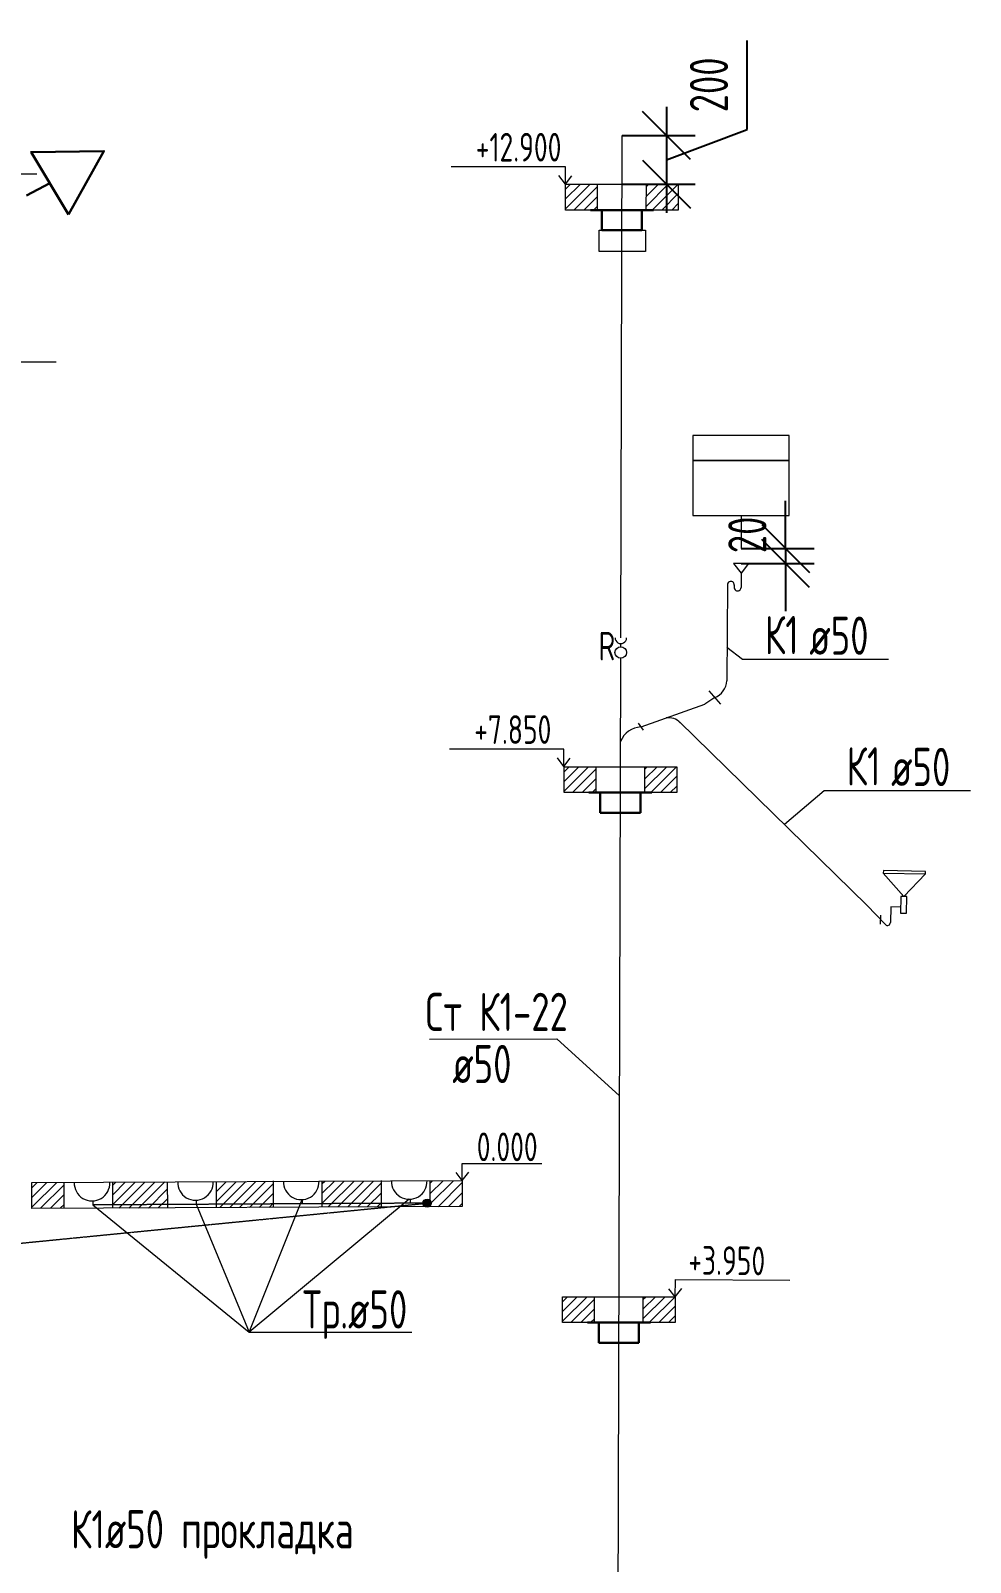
# Model space of a CAD drawing. Header units: millimetres. Extents: x -8689834 to 9419935, y -284943 to 166066.
# Drawn here: x -77506 to -72591, y -124420 to -116405 of the extents above; entities that cross this region are included whole.
import ezdxf

# ---------------------------------------------------------------- set-up
doc = ezdxf.new("R2010")
doc.units = ezdxf.units.MM
doc.header["$MEASUREMENT"] = 0
doc.linetypes.add('01_base$0$DASHED2', pattern=[0.375, 0.25, -0.125])
doc.layers.get('0').update_dxf_attribs({"color": 250, "lineweight": 9})
for name, color, linetype, lineweight in [('_ВК-К1', 14, 'Continuous', 40), ('_ВК-К3', 30, 'Continuous', 40), ('_ВК-переход на SML', 3, 'Continuous', 30), ('_ВК-противопожарные муфты', 1, 'Continuous', 30), ('_Санпр', 7, 'Continuous', 30), ('_Сантехника', 7, 'Continuous', 30), ('ВК_канализация', 32, 'Continuous', 30), ('тх разм', 250, 'Continuous', 9)]:
    doc.layers.add(name, color=color, linetype=linetype, lineweight=lineweight)
doc.layers.add('PDF __Сантехника', color=7, linetype='Continuous')
doc.styles.add('ISOCPEUR', font='isocpeur.ttf', dxfattribs={"width": 0.7})
doc.styles.add('ГОСТ 2.304', font='isocpeur.ttf', dxfattribs={"width": 0.7})
doc.dimstyles.new('СПДС', dxfattribs={"dimscale": 100, "dimtxt": 2.5, "dimasz": 2.5, "dimexe": 1.5, "dimexo": 0, "dimgap": 1, "dimtad": 1, "dimdec": 0, "dimrnd": 1, "dimtxsty": 'ГОСТ 2.304', "dimblk": 'OBLIQUE', "dimcen": 2.5, "dimdle": 1.5, "dimadec": 0, "dimazin": 2, "dimtfac": 0.75, "dimtdec": 0, "dimtmove": 1, "dimatfit": 3, "dimfxl": 1, "dimtolj": 1, "dimarcsym": 1})

# ---------------------------------------------------------------- blocks, each defined once
blk = doc.blocks.new('Протв_муфта')
at = {"layer": '_ВК-противопожарные муфты', "ltscale": 200, "transparency": 33554687}
for p, q in [((-205635, 240869), (-206106, 240869)), ((-206021, 240719), (-206021, 240869)), ((-205721, 240869), (-205721, 240719)), ((-205721, 240719), (-206021, 240719))]:
    blk.add_line(p, q, dxfattribs=at)
blk = doc.blocks.new('_Oblique')
at = {"color": 0, "linetype": 'ByBlock', "lineweight": -2}
blk.add_line((-0.5, -0.5), (0.5, 0.5), dxfattribs=at)
blk = doc.blocks.new('*D2191')
at = {"layer": 'тх разм', "color": 0, "lineweight": -2, "ltscale": 100, "transparency": 16777216}
for p, q in [((-73758.1, -116922.1), (-73758.1, -116456.1)), ((-74180.2, -116803.7), (-74180.2, -117358.3)), ((-74180.2, -117081), (-73758.1, -116922.1)), ((-74412.2, -116953.7), (-74030.2, -116953.7)), ((-74413.2, -117208.3), (-74030.2, -117208.3))]:
    blk.add_line(p, q, dxfattribs=at)
at = {"layer": 'тх разм', "color": 0, "lineweight": -2, "ltscale": 100, "transparency": 16777216, "xscale": 250, "yscale": 250, "zscale": 250}
for p, rotation in [((-74180.2, -116953.7), 90), ((-74180.2, -117208.3), 270)]:
    blk.add_blockref('_Oblique', p, dxfattribs=dict(at, rotation=rotation))
at = {"layer": 'тх разм', "color": 0, "lineweight": 13, "ltscale": 100, "transparency": 16777216, "insert": (-73958.1, -116689.1), "char_height": 250, "attachment_point": 5, "rotation": 90, "style": 'ГОСТ 2.304'}
blk.add_mtext('\\A1;{\\H0.8x;200}', dxfattribs=at)
blk = doc.blocks.new('Унитаз')
at = {"layer": '_Сантехника', "lineweight": 30}
blk.add_line((-161311, 33424), (-161137, 33336), dxfattribs=at)
blk.add_lwpolyline([(-161446, 33191), (-161714, 33657), (-161176, 33657)], close=True, dxfattribs=at)
blk = doc.blocks.new('*D2194')
at = {"layer": 'тх разм', "color": 0, "lineweight": -2, "ltscale": 100, "transparency": 16777216}
for p, q in [((-73557.2, -119115), (-73557.2, -118865)), ((-73790.2, -119115), (-73407.2, -119115)), ((-73557.2, -119115), (-73557.2, -119193.4)), ((-73790.2, -119193.4), (-73407.2, -119193.4)), ((-73557.2, -119193.4), (-73557.2, -119443.4))]:
    blk.add_line(p, q, dxfattribs=at)
at = {"layer": 'тх разм', "color": 0, "lineweight": -2, "ltscale": 100, "transparency": 16777216, "xscale": 250, "yscale": 250, "zscale": 250}
for p, rotation in [((-73557.2, -119115), 270), ((-73557.2, -119193.4), 90)]:
    blk.add_blockref('_Oblique', p, dxfattribs=dict(at, rotation=rotation))
at = {"layer": 'тх разм', "color": 0, "lineweight": 13, "ltscale": 100, "transparency": 16777216, "insert": (-73757.2, -119043.8), "char_height": 250, "attachment_point": 5, "rotation": 90, "style": 'ГОСТ 2.304'}
blk.add_mtext('\\A1;{\\H0.8x;20}', dxfattribs=at)

msp = doc.modelspace()

# ---------------------------------------------------------------- hatches: boundary and pattern name
at = {"ltscale": 100, "transparency": 33554636}
h = msp.add_hatch(dxfattribs=at)
h.set_pattern_fill('ANSI31', scale=310)
h.paths.add_polyline_path([(-75248.6, -122422.7), (-75416, -122423.4), (-75416, -122526.1, -0.182069), (-75410.7, -122540.3, -0.266576), (-75421.4, -122559), (-75248.6, -122558.2)])
at = {"ltscale": 500, "transparency": 33554636}
h = msp.add_hatch(color=7, dxfattribs=at)
h.dxf.hatch_style = 1
h.paths.add_polyline_path([(-75453.5, -122535.9, 1), (-75411.1, -122544.8, 1)])
at = {"layer": '_ВК-К3', "lineweight": 13}
h = msp.add_hatch(dxfattribs=at)
h.set_pattern_fill('ANSI31', scale=11.388071, angle=180)
h.set_pattern_definition([(225, (-128287.004, -137576.234), (25.566948, -25.566948), [])])
h.paths.add_polyline_path([(-74708.2, -117343.9), (-74541.5, -117343.9), (-74541.5, -117208.3), (-74708.2, -117208.3)])
h.paths.add_polyline_path([(-74285.6, -117343.9), (-74118.3, -117343.9), (-74118.3, -117208.3), (-74285.6, -117208.3)])
h = msp.add_hatch(dxfattribs=at)
h.set_pattern_fill('ANSI31', scale=11.388071, angle=180)
h.set_pattern_definition([(225, (-128294.83, -140624.588), (25.566948, -25.566948), [])])
h.paths.add_polyline_path([(-74716, -120392.2), (-74549.3, -120392.2), (-74549.3, -120256.6), (-74716, -120256.6)])
h.paths.add_polyline_path([(-74293.4, -120392.2), (-74126.1, -120392.2), (-74126.1, -120256.6), (-74293.4, -120256.6)])
h = msp.add_hatch(dxfattribs=at)
h.set_pattern_fill('ANSI31', scale=11.388071, angle=180)
h.set_pattern_definition([(225, (-131076.936, -142799.596), (25.566948, -25.566948), [])])
h.paths.add_polyline_path([(-77498.1, -122567.2), (-77331.4, -122567.2), (-77331.4, -122431.7), (-77498.1, -122431.7)])
h.paths.add_polyline_path([(-77075.5, -122567.2), (-76789.4, -122565.1), (-76789.8, -122429.5), (-77075.5, -122431.7)])
h = msp.add_hatch(dxfattribs=at)
h.set_pattern_fill('ANSI31', scale=11.388071, angle=180)
h.set_pattern_definition([(225, (-129982.365, -142792.877), (25.566948, -25.566948), [])])
h.paths.add_polyline_path([(-76534.7, -122563.9), (-76235.8, -122562.5), (-76236.8, -122427.1), (-76534.7, -122428.4)])
h.paths.add_polyline_path([(-75981, -122560.5), (-75670.8, -122557.8), (-75671.2, -122424.6), (-75981, -122424.9)])
h = msp.add_hatch(dxfattribs=at)
h.set_pattern_fill('ANSI31', scale=11.388071, angle=180)
h.set_pattern_definition([(225, (-128303.037, -143397.713), (25.566948, -25.566948), [])])
h.paths.add_polyline_path([(-74724.2, -123165.3), (-74557.5, -123165.3), (-74557.5, -123029.8), (-74724.2, -123029.8)])
h.paths.add_polyline_path([(-74301.6, -123165.3), (-74134.3, -123165.3), (-74134.3, -123029.8), (-74301.6, -123029.8)])

# ---------------------------------------------------------------- linework, layer by layer
at = {"color": 7, "ltscale": 500, "elevation": 0}
for points in [[(-77473.9, -117155.8), (-78238, -117155.8), (-78344.1, -116937.4)], [(-77373.3, -118139.5), (-78137.5, -118139.5), (-78236.9, -117934.9)], [(-75248.6, -122422.7), (-75280.7, -122380)], [(-75248.6, -122422.7), (-75248.6, -122332.2), (-74832.6, -122332.3)], [(-75248.6, -122422.7), (-75213.9, -122377.6)]]:
    msp.add_lwpolyline(points, dxfattribs=at)
at = {"color": 244, "ltscale": 500, "true_color": 0x991b1e}
for points in [[(-74419.2, -119582.3), (-74412.4, -116953.7)], [(-74433, -124687.7), (-74419.7, -119689)]]:
    msp.add_lwpolyline(points, dxfattribs=at)
at = {"color": 7, "ltscale": 500}
for points in [[(-74708.2, -117208.3), (-74708.2, -117117.8), (-75307.1, -117117.9)], [(-74708.2, -117208.3), (-74742.9, -117163.2)], [(-74708.2, -117208.3), (-74676.1, -117165.6)], [(-74716.4, -120255.2), (-74716.4, -120164.7), (-75315.3, -120164.8)], [(-74716.4, -120255.2), (-74751.2, -120210.2)], [(-74716.4, -120255.2), (-74684.4, -120212.5)], [(-75420.1, -121682), (-74754.4, -121680.2), (-74425.8, -121979.5)], [(-74134.3, -123031.1), (-74133.9, -122940.6), (-73534.9, -122943.5)], [(-74135.6, -123031.1), (-74167.2, -122988.1)], [(-74135.6, -123031.1), (-74100.4, -122986.4)]]:
    msp.add_lwpolyline(points, dxfattribs=at)
at = {"color": 18, "ltscale": 500, "true_color": 0x000000, "elevation": 0}
for points in [[(-73018.5, -119696.2), (-73782.7, -119696.2), (-73863.7, -119633)], [(-72590.7, -120382.8), (-73354.8, -120382.8), (-73563.7, -120559.4)]]:
    msp.add_lwpolyline(points, dxfattribs=at)
at = {"color": 244, "ltscale": 500, "true_color": 0x991b1e, "elevation": 0}
msp.add_lwpolyline([(-74313.5, -120047.7), (-73979.8, -119929.5)], dxfattribs=at)
at = {"color": 244, "ltscale": 0.6, "true_color": 0x991b1e, "elevation": 0}
msp.add_lwpolyline([(-74112.7, -120021.9), (-73132.2, -120981.9)], dxfattribs=at)
at = {"color": 18, "linetype": '01_base$0$DASHED2', "true_color": 0x000000, "elevation": 0}
msp.add_lwpolyline([(-79269.7, -122918.3), (-75432.3, -122540.3)], dxfattribs=at)
at = {"color": 244, "linetype": '01_base$0$DASHED2', "true_color": 0x991b1e, "elevation": 0}
msp.add_lwpolyline([(-75453.9, -122540.5), (-77180.7, -122549.8)], dxfattribs=at)
at = {"color": 18, "ltscale": 100, "true_color": 0x000000, "elevation": 0}
for points in [[(-76639.8, -122546), (-76363.3, -123215.6), (-76086.1, -122522)], [(-75525.7, -122519.8), (-76362.8, -123215.1)]]:
    msp.add_lwpolyline(points, dxfattribs=at)
at = {"color": 18, "ltscale": 100, "true_color": 0x000000}
msp.add_lwpolyline([(-77180.7, -122549.8), (-76362.8, -123215.1), (-75512.4, -123215.6)], dxfattribs=at)
at = {"color": 7, "ltscale": 500}
msp.add_circle((-75432.3, -122540.3, 0), 21.6, dxfattribs=at)
at = {"color": 244, "ltscale": 500, "true_color": 0x991b1e}
for centre, radius, start, end in [((-74307.2, -120171.4), 123, 93.14444, 157.31688), ((-74169.1, -120084.1, 0), 84, 43.45415, 98.59507)]:
    msp.add_arc(centre, radius, start, end, dxfattribs=at)
at = {"layer": '_ВК-К1', "lineweight": 13, "ltscale": 100}
msp.add_line((-73132.2, -120981.9, 0), (-73034.8, -121082.6, 0), dxfattribs=at)
at = {"layer": '_ВК-К1', "lineweight": 13, "elevation": 0, "flags": 128}
msp.add_lwpolyline([(-74300.7, -120065.9), (-74326.4, -120029.4)], dxfattribs=at)
at = {"layer": '_ВК-К1', "lineweight": 13, "transparency": 33554687, "elevation": 0, "flags": 128}
for points in [[(-73060.2, -121078.9), (-73059.3, -121034.3)], [(-73060.2, -121079.7), (-73059.3, -121035.1)]]:
    msp.add_lwpolyline(points, dxfattribs=at)
at = {"layer": '_ВК-К1', "lineweight": 13, "ltscale": 100}
msp.add_arc((-73024, -121071.8, 0), 15.2, 224.8823, 0.86981, dxfattribs=at)
at = {"layer": '_ВК-К3', "color": 7, "lineweight": 13}
for p, q in [((-74540.8, -117343.9), (-74540.8, -117208.3)), ((-74286, -117343.4), (-74285.6, -117207.8)), ((-74548.7, -120392.2), (-74548.7, -120256.6)), ((-74293.8, -120391.7), (-74293.4, -120256.2)), ((-77330.4, -122566.7, 0), (-77330.8, -122431.2, 0)), ((-77075.6, -122567.2, 0), (-77075.6, -122431.7, 0)), ((-76789.4, -122563, 0), (-76789.8, -122429.5, 0)), ((-76534.7, -122563.4, 0), (-76534.7, -122427.9, 0)), ((-76235.8, -122562.5, 0), (-76236.2, -122424.4, 0)), ((-75981.1, -122560.5, 0), (-75981.1, -122424.9, 0)), ((-75670.8, -122557.8, 0), (-75671.2, -122422.2, 0)), ((-75416, -122558.2, 0), (-75416, -122422.7, 0)), ((-74556.9, -123165.3), (-74556.9, -123029.8)), ((-74302, -123164.8), (-74301.6, -123029.3))]:
    msp.add_line(p, q, dxfattribs=at)
at = {"layer": '_ВК-К3', "color": 244, "lineweight": 13, "true_color": 0x991b1e}
for p, q in [((-73790.2, -118942.5), (-73790.2, -119115)), ((-73790.2, -119244.5), (-73790.2, -119319.2)), ((-73861.1, -119304.6), (-73865, -119807.4)), ((-73825.6, -119304.7), (-73825.6, -119321)), ((-73958.2, -119859), (-73897.9, -119930.2))]:
    msp.add_line(p, q, dxfattribs=at)
at = {"layer": '_ВК-К3', "color": 7, "lineweight": 13}
for points in [[(-74118.3, -117343.9), (-74708.2, -117343.9), (-74708.2, -117208.3), (-74118.3, -117208.3)], [(-74126.1, -120392.2), (-74716, -120392.2), (-74716, -120256.6), (-74126.1, -120256.6)], [(-74134.3, -123165.3), (-74724.2, -123165.3), (-74724.2, -123029.8), (-74134.3, -123029.8)]]:
    msp.add_lwpolyline(points, close=True, dxfattribs=at)
at = {"layer": '_ВК-К3', "color": 7, "lineweight": 13, "elevation": 0}
msp.add_lwpolyline([(-75248.6, -122558.2), (-77499.6, -122568.2), (-77499.6, -122432.6), (-75248.6, -122422.7)], close=True, dxfattribs=at)
at = {"layer": '_ВК-К3', "color": 244, "lineweight": 13, "true_color": 0x991b1e}
for centre, start, end in [((-73843.4, -119304.7), 354.05795, 179.73239), ((-73807.9, -119319.1), 174.05795, 359.73239)]:
    msp.add_arc(centre, 17.8, start, end, dxfattribs=at)
at = {"layer": '_ВК-К3', "color": 244, "lineweight": 13, "ltscale": 100, "true_color": 0x991b1e}
msp.add_arc((-73962.1, -119803.6), 97.1, 290.50432, 357.80036, dxfattribs=at)
at = {"layer": '_ВК-переход на SML', "lineweight": 13}
msp.add_lwpolyline([(-74532.9, -117448.9), (-74289.3, -117448.9), (-74289.3, -117560.2), (-74532.9, -117560.2)], close=True, dxfattribs=at)
at = {"layer": '_Санпр', "lineweight": 13}
for p, q in [((-73829.2, -119193.4), (-73790.2, -119244.5)), ((-73751.2, -119193.4), (-73829.2, -119193.4)), ((-73751.2, -119193.4), (-73790.2, -119244.5)), ((-72937.9, -120935.7, 0), (-73046.2, -120813.5, 0)), ((-72824.9, -120817.8, 0), (-72937.9, -120935.7, 0)), ((-73007.2, -120989.8, 0), (-73008.8, -121071.6, 0)), ((-72955.8, -120990.8, 0), (-73007.2, -120989.8, 0))]:
    msp.add_line(p, q, dxfattribs=at)
at = {"layer": '_Санпр', "lineweight": 13, "elevation": 0}
for points in [[(-72824.6, -120804.2), (-73045.9, -120799.9), (-73046.2, -120813.5), (-72824.9, -120817.8)], [(-72923.5, -120936), (-72954.7, -120935.4), (-72956.4, -121023.1), (-72925.2, -121023.7)]]:
    msp.add_lwpolyline(points, close=True, dxfattribs=at)
at = {"layer": '_Сантехника', "lineweight": 13}
for points in [[(-73537.9, -118523.3), (-74042.4, -118523.3), (-74042.4, -118653.6), (-73537.9, -118653.6)], [(-73537.9, -118653.6), (-74042.4, -118653.6), (-74042.4, -118942.5), (-73537.9, -118942.5)]]:
    msp.add_lwpolyline(points, close=True, dxfattribs=at)
for centre in [(-77185.3, -122435.8, 0), (-76644.3, -122432, 0), (-76090.7, -122429.1, 0), (-75525.7, -122426.8, 0)]:
    msp.add_arc(centre, 93, 177.43263, 2.56737, dxfattribs=at)
at = {"layer": 'PDF __Сантехника', "color": 18, "lineweight": 13, "true_color": 0x000000, "elevation": 0}
for points in [[(-77180.7, -122528.7), (-77180.7, -122549.8)], [(-76639.8, -122524.9), (-76639.8, -122546)], [(-76086.1, -122522), (-76086.1, -122543.1)], [(-75521.1, -122519.7), (-75521.1, -122540.8)]]:
    msp.add_lwpolyline(points, dxfattribs=at)
at = {"layer": 'ВК_канализация', "color": 244, "lineweight": 13, "ltscale": 500, "true_color": 0x991b1e}
for points in [[(-74419.5, -119629), (-74419.4, -119612.3)], [(-73928.1, -119894.6), (-73979.8, -119929.5)]]:
    msp.add_lwpolyline(points, dxfattribs=at)
msp.add_circle((-74419.6, -119659), 30, dxfattribs=at)
msp.add_arc((-74419.2, -119582.3), 30, 179.67036, 359.67036, dxfattribs=at)

# ---------------------------------------------------------------- block references
at = {"layer": '_ВК-К1', "lineweight": 13, "xscale": 0.7, "yscale": 0.7, "zscale": 0.7}
for p in [(69696.1, -285952.3), (69688.3, -289000.6), (69680.4, -291773.7)]:
    msp.add_blockref('Протв_муфта', p, dxfattribs=at)
at = {"layer": '_Сантехника', "lineweight": 13, "xscale": -0.7082066135345116, "yscale": 0.7082066135345115, "zscale": 0.7082066135345115, "rotation": 0.7759143565440407}
msp.add_blockref('Унитаз', (-191316.7, -142419.9, 0), dxfattribs=at)

# ---------------------------------------------------------------- texts
at = {"layer": 'ВК_канализация', "color": 18, "ltscale": 100, "true_color": 0x000000, "char_height": 150, "width": 7500, "style": 'ISOCPEUR'}
for s, insert, attachment_point, rotation in [('\\pxi-1,l1,t1,5;+12.900', (-75177.8, -117015.4), 4, 0.04194), ('+7.850', (-75186.2, -120062.8), 4, 0.09847), ('\\pxi-1,l1,t1,5;0.000', (-74854.1, -122245.9, 0), 6, 359.95806), ('\\pxi-1,l1,t1,5;+3.950', (-73663.9, -122843.2), 6, 359.35803)]:
    msp.add_mtext(s, dxfattribs=dict(at, insert=insert, attachment_point=attachment_point, rotation=rotation))
at = {"layer": 'ВК_канализация', "color": 18, "ltscale": 100, "true_color": 0x000000, "char_height": 200, "attachment_point": 4, "style": 'ISOCPEUR'}
for s, insert, width in [('К1', (-73666.2, -119568, 0), 5891.51), ('\\pxi-1,l1,t1,5;ø50', (-73433, -119571.2, 0), 7500), ('К1', (-73238.3, -120254.7, 0), 5891.51), ('\\pxi-1,l1,t1,5;ø50', (-73005.1, -120257.9, 0), 7500), ('Ст К1-22', (-75441.1, -121539.9), 5891.51), ('\\pxi-1,l1,t1,5;ø50', (-75300.8, -121812.3), 7500), ('\\pxi-1,l1,t1,5;Тр.ø50', (-76084, -123123.5), 5891.51), ('К1ø50 прокладка ', (-77295.5, -124273.8, 0), 7500)]:
    msp.add_mtext(s, dxfattribs=dict(at, insert=insert, width=width))
at = {"layer": 'ВК_канализация', "color": 7, "ltscale": 100, "insert": (-74535.4, -119625.4), "char_height": 150, "width": 7500, "attachment_point": 4, "rotation": 0.04194, "style": 'ISOCPEUR'}
msp.add_mtext('\\pxi-1,l1,t1,5;R', dxfattribs=at)

# ---------------------------------------------------------------- dimensions: what is measured, and where the dimension line sits
at = {"layer": 'тх разм', "color": 7, "lineweight": 13, "ltscale": 100}
dim = msp.add_linear_dim(base=(-74180.2, -117208.3), p1=(-74412.2, -116953.7), p2=(-74413.2, -117208.3), angle=90, text='{\\H0.8x;200}', dimstyle='СПДС', dxfattribs=at)
dim.commit()
dim.dimension.update_dxf_attribs({"geometry": '*D2191', "text_midpoint": (-73758.1, -116822.1), "dimtype": 160})
dim = msp.add_linear_dim(base=(-73557.2, -119193.4), p1=(-73790.2, -119115), p2=(-73790.2, -119193.4), angle=90, text='{\\H0.8x;20}', dimstyle='СПДС', override={"dimtfill": 0}, dxfattribs=at)
dim.commit()
dim.dimension.update_dxf_attribs({"geometry": '*D2194', "text_midpoint": (-73557.2, -119043.8), "dimtype": 160})

doc.saveas('drawing.dxf')
